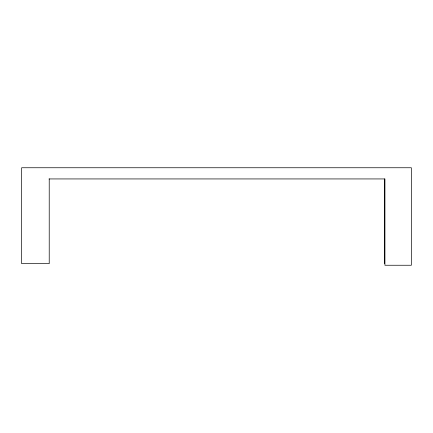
<?xml version="1.0" encoding="UTF-8"?>
<svg xmlns="http://www.w3.org/2000/svg" width="433" height="433" viewBox="0 0 433 433"><rect width="100%" height="100%" fill="white"/><g stroke="black" fill="none" stroke-linecap="round" stroke-linejoin="round"><path stroke-width="0.65" d="M49.026 178.937L384.932 178.937L384.932 265.25L411.35 265.25L411.35 167.75L21.65 167.75L21.65 263.654L49.221 263.654L49.221 178.937M384.509 178.937L384.509 263.654"/></g></svg>
